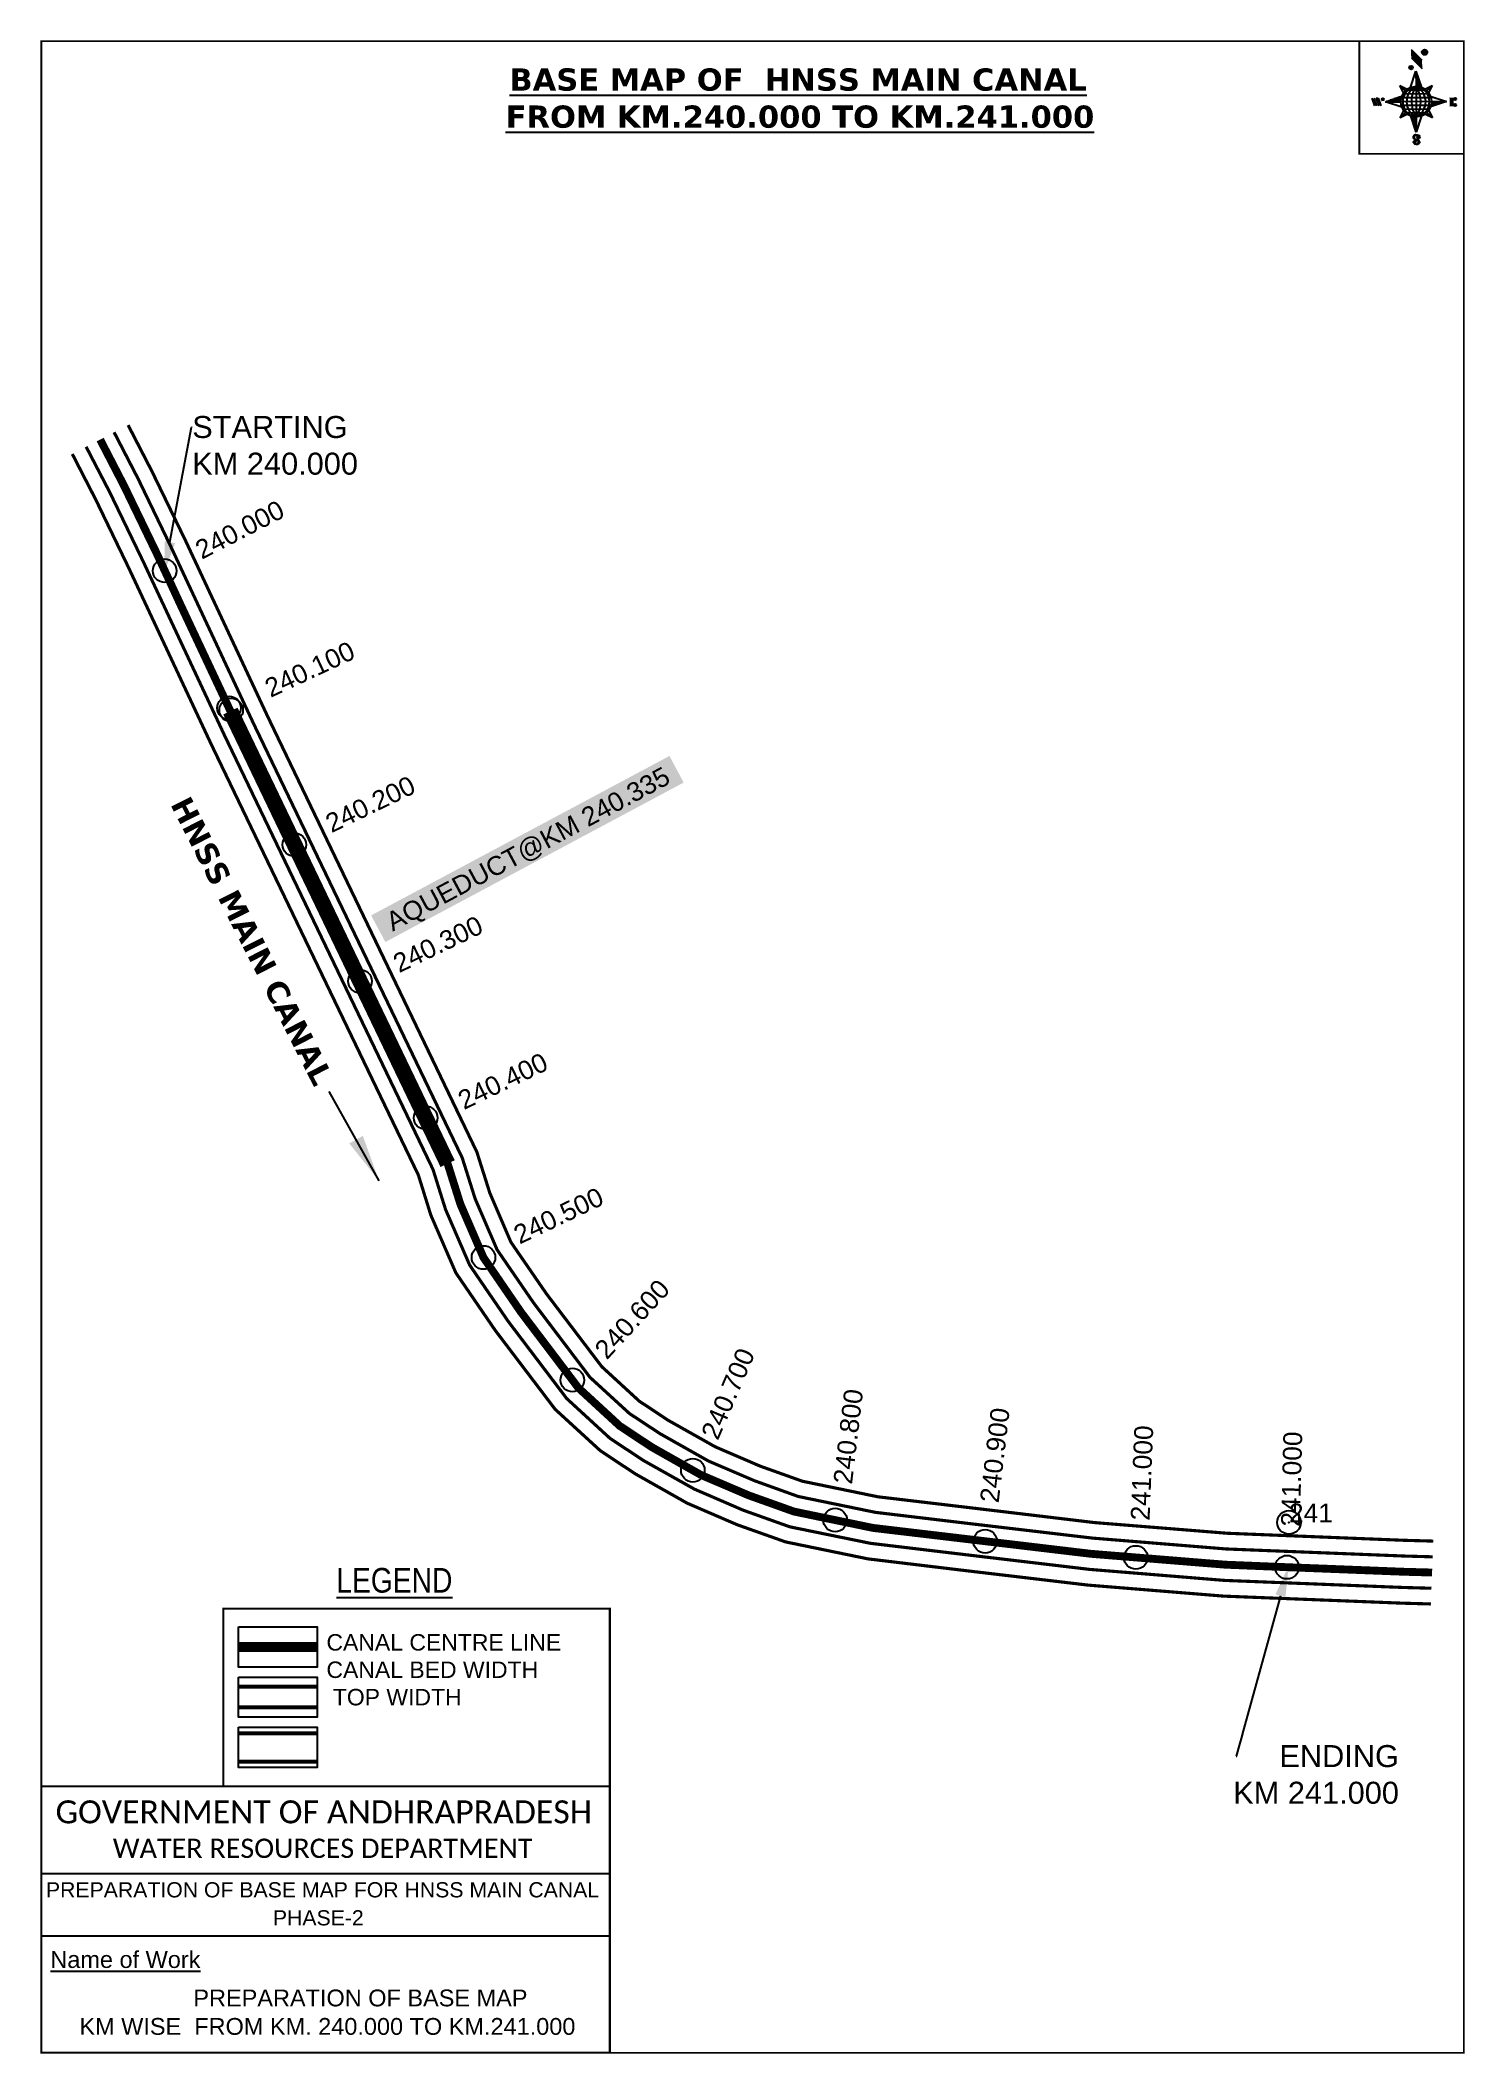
# Model space of a CAD drawing. Header units: inches. Extents: x 756970 to 757876, y 1621880 to 1623161.
import ezdxf
from ezdxf import colors
from ezdxf.entities.mleader import LeaderData, LeaderLine
from ezdxf.enums import TextEntityAlignment as Align
from ezdxf.math import Vec2, Vec3

# ---------------------------------------------------------------- set-up
doc = ezdxf.new("R2010")
doc.units = ezdxf.units.IN
doc.header["$LTSCALE"] = 15
doc.header["$MEASUREMENT"] = 0
doc.header["$PDMODE"] = 32
doc.header["$PDSIZE"] = 15
doc.linetypes.add('HIDDEN2', pattern=[0.1875, 0.125, -0.0625])
for name, color, linetype in [('AQUADUCT', 1, 'Continuous'), ('bord', 1, 'Continuous'), ('CANAL1', 7, 'Continuous'), ('CSMark', 72, 'Continuous'), ('DCBMS', 232, 'Continuous'), ('PAGE', 7, 'Continuous'), ('STRUCTURE', 5, 'Continuous'), ('TEXT', 6, 'Continuous')]:
    doc.layers.add(name, color=color, linetype=linetype)
doc.styles.add('ARIALN', font='ARIALN.TTF')
doc.styles.get("Standard").update_dxf_attribs({"font": 'arial.ttf'})
doc.dimstyles.get("Standard").update_dxf_attribs({"dimtxt": 20, "dimasz": 0.18, "dimexe": 0.18, "dimexo": 0.0625, "dimgap": 0.09, "dimtad": 0, "dimtih": 1, "dimtoh": 1, "dimdec": 4, "dimzin": 0, "dimdsep": 46, "dimtxsty": 'Standard', "dimcen": 0.09, "dimadec": 0, "dimazin": 0, "dimtfac": 1, "dimtdec": 4, "dimtofl": 0, "dimtmove": 0, "dimatfit": 3, "dimfxl": 1, "dimtolj": 1, "dimtzin": 0, "dimarcsym": 0})
pattern_1 = [(267.297113149, (-8720374.938, 50637915.138), (10.5367255337, -0.497431438), [])]
pattern_2 = [(357.297113149, (-8720374.938, 50637915.138), (0.497431438, 10.5367255337), [])]

# ---------------------------------------------------------------- blocks, each defined once
blk = doc.blocks.new('*X26')
at = {"color": 0, "linetype": 'Continuous'}
for p, q in [((6321.6, 240.5), (6322.3, 241.2)), ((6321.6, 240.3), (6322.3, 241)), ((6321.6, 240.1), (6322.3, 240.8)), ((6321.6, 239.9), (6322.4, 240.7)), ((6321.6, 239.8), (6322.4, 240.6)), ((6321.6, 239.6), (6322.5, 240.5)), ((6321.6, 239.4), (6322.5, 240.3)), ((6321.6, 239.2), (6322.6, 240.2)), ((6321.7, 239.1), (6322.6, 240.1)), ((6321.8, 240.8), (6322.4, 241.4)), ((6321.8, 239), (6322.7, 240)), ((6321.8, 239), (6322.8, 239.9)), ((6321.9, 238.9), (6322.9, 239.8)), ((6322, 238.8), (6323, 239.7)), ((6322.1, 241.3), (6322.4, 241.6)), ((6322.1, 238.7), (6323.1, 239.6)), ((6322.2, 238.6), (6323.1, 239.6)), ((6322.3, 238.5), (6323.2, 239.5)), ((6322.4, 238.5), (6323.3, 239.4)), ((6322.5, 238.4), (6323.4, 239.3)), ((6322.7, 238.4), (6323.6, 239.3)), ((6322.8, 238.3), (6323.7, 239.2)), ((6322.9, 238.3), (6323.8, 239.1)), ((6323.1, 238.2), (6323.9, 239.1)), ((6323.2, 238.2), (6324, 239)), ((6323.3, 238.2), (6324.2, 239)), ((6323.5, 238.1), (6324.3, 238.9)), ((6323.7, 238.1), (6324.4, 238.9)), ((6323.8, 238.1), (6324.6, 238.8)), ((6324.1, 238.2), (6324.7, 238.8)), ((6324.3, 238.3), (6324.9, 238.8)), ((6324.6, 238.3), (6325.1, 238.8)), ((6324.8, 238.4), (6325.2, 238.8)), ((6325.1, 238.5), (6325.4, 238.8)), ((6325.4, 238.6), (6325.6, 238.8))]:
    blk.add_line(p, q, dxfattribs=at)
blk = doc.blocks.new('*X25')
at = {"color": 0, "linetype": 'Continuous'}
for p, q in [((6324.4, 240.3), (6324.5, 240.4)), ((6324.6, 240.3), (6324.8, 240.5)), ((6324.7, 240.2), (6325, 240.5)), ((6324.8, 240.2), (6325.2, 240.6)), ((6325, 240.1), (6325.5, 240.6)), ((6325.1, 240.1), (6325.6, 240.6)), ((6325.2, 240), (6325.8, 240.6)), ((6325.3, 240), (6326, 240.6)), ((6325.4, 239.9), (6326.1, 240.6)), ((6325.5, 239.8), (6326.2, 240.5)), ((6325.6, 239.8), (6326.3, 240.5)), ((6325.7, 239.7), (6326.5, 240.4)), ((6325.9, 239.6), (6326.6, 240.3)), ((6326, 239.5), (6326.7, 240.3)), ((6326, 239.4), (6326.8, 240.2)), ((6326.1, 239.3), (6327, 240.2)), ((6326.2, 239.3), (6327.1, 240.1)), ((6326.3, 239.2), (6327.1, 240)), ((6326.4, 239.1), (6327.2, 239.9)), ((6326.5, 239), (6327.3, 239.8)), ((6326.5, 238.9), (6327.4, 239.7)), ((6326.6, 238.8), (6327.5, 239.6)), ((6326.7, 238.7), (6327.5, 239.5)), ((6326.8, 238.6), (6327.6, 239.4)), ((6326.8, 238.5), (6327.7, 239.3)), ((6326.8, 236.5), (6327.4, 237)), ((6326.9, 238.3), (6327.8, 239.2)), ((6326.9, 238.2), (6327.9, 239.1)), ((6326.9, 236.8), (6327.6, 237.4)), ((6327, 238.1), (6327.8, 239)), ((6327, 237.9), (6327.8, 238.8)), ((6327, 237.8), (6327.8, 238.6)), ((6327, 237.6), (6327.8, 238.4)), ((6327, 237.4), (6327.8, 238.2)), ((6327, 237.3), (6327.8, 238)), ((6327, 237.1), (6327.8, 237.9))]:
    blk.add_line(p, q, dxfattribs=at)
blk = doc.blocks.new('H')
at = {"layer": 'bord', "extrusion": (0.000427885, 0.004792, 0.999988)}
h = blk.add_hatch(dxfattribs=at)
h.set_pattern_fill('LINE', color=8, scale=84.387686, angle=-2.7029, style=0)
h.set_pattern_definition(pattern_2)
h.paths.add_polyline_path([(-492, 786, -0.090992), (-448, 775), (-486, 912)])
h = blk.add_hatch(dxfattribs=at)
h.set_pattern_fill('LINE', color=8, scale=84.387686, angle=-92.7029, style=0)
h.set_pattern_definition(pattern_1)
h.paths.add_polyline_path([(-625, 665, -0.090992), (-615, 710), (-751, 671)])
h = blk.add_hatch(dxfattribs=at)
h.set_pattern_fill('LINE', color=8, scale=84.387686, angle=-2.7029, style=0)
h.set_pattern_definition(pattern_2)
h.paths.add_polyline_path([(-504, 533, -0.090992), (-549, 543), (-510, 406)])
h = blk.add_hatch(dxfattribs=at)
h.set_pattern_fill('LINE', color=8, scale=84.387686, angle=-92.7029, style=0)
h.set_pattern_definition(pattern_1)
h.paths.add_polyline_path([(-246, 647), (-372, 653, -0.090992), (-382, 609)])
for p, q in [((-519, 1020, -1217), (-435, 927, -1216)), ((-516, 1087, -1217), (-432, 994, -1217)), ((-538, 774, -1216), (-487, 906, -1216)), ((-487, 906, -1216), (-493, 780, -1216)), ((-487, 906, -1216), (-448, 769, -1216)), ((-865, 701, -1215), (-847, 638, -1215)), ((-847, 700, -1215), (-829, 637, -1215)), ((-829, 699, -1215), (-811, 636, -1215)), ((-829, 699, -1215), (-811, 698, -1215)), ((-811, 698, -1215), (-794, 635, -1215)), ((-752, 665, -1215), (-615, 704, -1215)), ((-627, 794, -1216), (-567, 760, -1216)), ((-627, 794, -1216), (-584, 747, -1215)), ((-599, 731, -1215), (-627, 794, -1216)), ((-421, 753, -1216), (-359, 781, -1216)), ((-359, 781, -1216), (-405, 739, -1216)), ((-359, 781, -1216), (-392, 721, -1215)), ((-379, 693, -1215), (-246, 641, -1215)), ((-213, 669, -1215), (-217, 601, -1215)), ((-752, 665, -1215), (-625, 659, -1215)), ((-619, 614, -1215), (-752, 665, -1215)), ((-639, 526, -1214), (-606, 585, -1215)), ((-639, 526, -1214), (-593, 568, -1215)), ((-577, 553, -1215), (-639, 526, -1214)), ((-511, 400, -1214), (-549, 537, -1214)), ((-460, 533, -1215), (-511, 400, -1214)), ((-505, 527, -1214), (-511, 400, -1214)), ((-371, 513, -1214), (-431, 546, -1215)), ((-371, 513, -1214), (-414, 560, -1215)), ((-399, 576, -1215), (-371, 513, -1214)), ((-246, 641, -1215), (-383, 603, -1215)), ((-373, 647, -1215), (-246, 641, -1215)), ((-197, 600, -1215), (-194, 668, -1215))]:
    blk.add_line(p, q, dxfattribs=at)
at = {"layer": 'bord', "color": 8, "linetype": 'ByBlock', "extrusion": (0.000427885, 0.004792, 0.999988)}
for p, q in [((-375, 679, -1215), (-620, 691, -1215)), ((-386, 711, -1215), (-605, 722, -1215)), ((-411, 744, -1216), (-578, 752, -1216)), ((-493, 780, -1216), (-505, 527, -1214)), ((-373, 647, -1215), (-625, 659, -1215)), ((-378, 616, -1215), (-623, 628, -1215)), ((-392, 585, -1215), (-611, 595, -1215)), ((-420, 555, -1215), (-587, 562, -1215))]:
    blk.add_line(p, q, dxfattribs=at)
at = {"layer": 'bord', "extrusion": (0.000427885, 0.004792, 0.999988), "elevation": -1212}
for points, const_width in [([(-522, 960), (-516, 1093)], 1.61), ([(-434, 933), (-428, 1066)], 1.61), ([(-870, 707), (-846, 706)], 0.642), ([(-829, 643), (-821, 678)], 0.642), ([(-793, 641), (-782, 694)], 0.642), ([(-223, 676), (-174, 673)], 0.706), ([(-829, 643), (-855, 644)], 0.642), ([(-811, 642), (-784, 641)], 0.642), ([(-177, 605), (-226, 607)], 0.706), ([(-195, 645), (-185, 644)], 0.706)]:
    blk.add_lwpolyline(points, dxfattribs=dict(at, const_width=const_width))
for points, const_width in [([(-414, 1073, 1), (-398, 1058, 1)], 22.3), ([(-530, 950, 1), (-520, 939, 1)], 14.8), ([(-776, 697, 1), (-769, 690, 1)], 8.9), ([(-180, 618, 1), (-173, 611, 1)], 9.79), ([(-178, 667, 1), (-171, 660, 1)], 9.79), ([(-490, 362, 1), (-498, 369, 1)], 11.1), ([(-525, 322, 1), (-533, 329, 1)], 11.1)]:
    blk.add_lwpolyline(points, format="xyb", close=True, dxfattribs=dict(at, const_width=const_width))
for points in [[(-537, 317), (-531, 310), (-520, 307), (-505, 307), (-494, 310), (-486, 318), (-487, 326), (-491, 333), (-494, 336), (-503, 341), (-522, 347), (-530, 352), (-534, 355), (-537, 363), (-537, 373), (-530, 381), (-520, 384), (-504, 384), (-493, 380), (-487, 373)], [(-522, 348), (-526, 354), (-528, 361), (-528, 371), (-526, 375), (-521, 381), (-515, 384)], [(-505, 307), (-499, 312), (-497, 319), (-497, 327), (-501, 335), (-509, 343)]]:
    blk.add_lwpolyline(points, dxfattribs=at)
at = {"layer": 'bord', "extrusion": (0.000427885, 0.004792, 0.999988)}
for centre, radius in [((-406, 1065, -1212), 22.3), ((-525, 944, -1212), 14.8), ((-773, 694, -1212), 8.9), ((-498, 659, -1212), 127), ((-177, 615, -1212), 9.79), ((-174, 663, -1212), 9.79), ((-494, 365, -1212), 11.1), ((-529, 325, -1212), 11.1)]:
    blk.add_circle(centre, radius, dxfattribs=at)
at = {"layer": 'bord', "color": 8, "linetype": 'ByBlock', "extrusion": (0.000427885, 0.004792, 0.999988)}
for centre, radius, start, end in [((-482, 658, -1212), 128, 94.9254, 259.6691), ((-437, 656, -1212), 141, 113.2864, 241.308), ((-316, 651, -1212), 222, 142.5892, 212.0053), ((-560, 662, -1212), 141, 293.2864, 61.308), ((-681, 668, -1212), 222, 322.5892, 32.0053), ((-515, 660, -1212), 128, 274.9254, 79.6691)]:
    blk.add_arc(centre, radius, start, end, dxfattribs=at)
at = {"layer": 'bord', "extrusion": (0.000427885, 0.004792, 0.999988)}
for points in [[(-516, 1093, -1212), (-431, 1000, -1212), (-519, 1026, -1212), (-434, 933, -1212)], [(-864, 707, -1212), (-846, 706, -1212), (-846, 644, -1212), (-829, 643, -1212)], [(-829, 705, -1212), (-811, 704, -1212), (-811, 642, -1212), (-793, 641, -1212)], [(-193, 674, -1212), (-197, 606, -1212), (-213, 675, -1212), (-216, 607, -1212)]]:
    blk.add_solid(points, dxfattribs=at)
at = {"layer": 'bord', "extrusion": (0.000427885, 0.004792, 0.999988), "xscale": 7.977342409717546, "yscale": 7.977342408231451, "zscale": 7.977342408476333, "rotation": 138.0840426661453}
for name, p in [('*X25', (38301, -31929, -1212)), ('*X26', (38314, -31951, -1212))]:
    blk.add_blockref(name, p, dxfattribs=at)

msp = doc.modelspace()

# ---------------------------------------------------------------- linework, layer by layer
at = {"layer": 'CANAL1', "color": 200, "const_width": 2}
for points in [[(757025.4, 1622916.3), (757040.6, 1622886.8), (757062.1, 1622842.4), (757114, 1622731.3), (757247.3, 1622453.7), (757255.6, 1622427.5), (757269, 1622396.3), (757291.5, 1622363.6), (757326.8, 1622317.1), (757350.6, 1622295.2), (757369, 1622283), (757399, 1622266.1), (757427.6, 1622253.8), (757454.5, 1622244.2), (757502.5, 1622234.3), (757562.4, 1622227.2), (757640.2, 1622217.9), (757724.7, 1622211.1), (757837.6, 1622206.6), (757855.8, 1622206.1)], [(756989.9, 1622897.9), (757004.8, 1622868.9), (757025.9, 1622825.2), (757077.8, 1622714.2), (757210.1, 1622439), (757218, 1622413.6), (757233.9, 1622376.9), (757259, 1622340.2), (757297.1, 1622290), (757325.9, 1622263.6), (757348.1, 1622248.9), (757381.2, 1622230.2), (757413, 1622216.5), (757443.7, 1622205.6), (757496.1, 1622194.8), (757557.6, 1622187.4), (757636.2, 1622178.1), (757722.3, 1622171.1), (757836.3, 1622166.6), (757854.3, 1622166.1)]]:
    msp.add_lwpolyline(points, dxfattribs=at)
at = {"layer": 'CANAL1', "color": 5, "const_width": 2}
for points in [[(756998.7, 1622902.5), (757013.8, 1622873.4), (757035, 1622829.5), (757086.9, 1622718.5), (757219.4, 1622442.6), (757227.4, 1622417.1), (757242.7, 1622381.8), (757267.2, 1622346), (757304.5, 1622296.8), (757332, 1622271.5), (757353.3, 1622257.4), (757385.7, 1622239.2), (757416.7, 1622225.8), (757446.4, 1622215.2), (757497.7, 1622204.7), (757558.8, 1622197.4), (757637.2, 1622188.1), (757722.9, 1622181.1), (757836.6, 1622176.6), (757854.7, 1622176.1)], [(757016.5, 1622911.7), (757031.7, 1622882.3), (757053, 1622838.1), (757104.9, 1622727), (757238, 1622450), (757246.2, 1622424), (757260.2, 1622391.5), (757283.4, 1622357.7), (757319.3, 1622310.3), (757344.4, 1622287.3), (757363.8, 1622274.5), (757394.6, 1622257.1), (757424, 1622244.5), (757451.8, 1622234.5), (757500.9, 1622224.4), (757561.2, 1622217.2), (757639.2, 1622208), (757724.1, 1622201.1), (757837.3, 1622196.6), (757855.4, 1622196.1)]]:
    msp.add_lwpolyline(points, dxfattribs=at)
at = {"layer": 'CANAL1', "color": 1, "linetype": 'HIDDEN2', "ltscale": 8, "const_width": 5}
msp.add_lwpolyline([(757007.6, 1622907.1), (757022.7, 1622877.9), (757044, 1622833.8), (757058.8, 1622801.9), (757095.9, 1622722.8), (757228.7, 1622446.3), (757236.8, 1622420.6), (757251.5, 1622386.6), (757275.3, 1622351.9), (757311.9, 1622303.6), (757338.2, 1622279.4), (757358.6, 1622265.9), (757390.1, 1622248.1), (757420.3, 1622235.2), (757449.1, 1622224.9), (757499.3, 1622214.5), (757560, 1622207.3), (757638.2, 1622198), (757723.5, 1622191.1), (757762.8, 1622189.5), (757837, 1622186.6), (757855.1, 1622186.1)], dxfattribs=at)
at = {"layer": 'CANAL1', "color": 1, "linetype": 'HIDDEN2', "ltscale": 100, "const_width": 6.54, "elevation": -0.4}
msp.add_lwpolyline([(757145.7, 1622138.7), (757095.6, 1622138.7)], dxfattribs=at)
at = {"layer": 'CANAL1', "color": 5, "const_width": 2.61, "elevation": -0.4}
for points in [[(757145.7, 1622113.4), (757095.6, 1622113.4)], [(757145.7, 1622100.3), (757095.6, 1622100.3)]]:
    msp.add_lwpolyline(points, dxfattribs=at)
at = {"layer": 'CANAL1', "color": 200, "const_width": 2.61, "elevation": -0.4}
for points in [[(757145.7, 1622083.7), (757095.6, 1622083.7)], [(757145.7, 1622065.7), (757095.6, 1622065.7)]]:
    msp.add_lwpolyline(points, dxfattribs=at)
at = {"layer": 'CSMark', "color": 3}
for p in [(757048.7, 1622823.6), (757089.6, 1622736.3), (757131.2, 1622649.3), (757172.9, 1622562.4), (757214.7, 1622475.5), (757251.5, 1622386.6), (757308.1, 1622308.6), (757384.7, 1622251.2), (757475.3, 1622219.5), (757570.7, 1622206), (757666.6, 1622195.7), (757762.8, 1622189.5), (757762.8, 1622189.5)]:
    msp.add_point(p, dxfattribs=at)
at = {"layer": 'CSMark'}
msp.add_point((757091, 1622735), dxfattribs=at)
at = {"layer": 'CSMark', "color": 2}
for p in [(757091, 1622735), (757764, 1622218)]:
    msp.add_point(p, dxfattribs=at)
at = {"layer": 'PAGE', "const_width": 1.09}
msp.add_lwpolyline([(757875.3, 1621880.5), (757875.3, 1623160.7), (756970.2, 1623160.7), (756970.2, 1621880.5), (757875.3, 1621880.5)], dxfattribs=at)
at = {"layer": 'PAGE'}
for points, const_width in [([(757875.3, 1623160.7), (757808.8, 1623160.7), (757808.8, 1623089), (757875.3, 1623089)], 1.09), ([(757086, 1622163.1), (757331.9, 1622163.1), (757331.9, 1622050.1), (757086, 1622050.1)], 1.31), ([(756970.2, 1622050.1), (757331.9, 1622050.1), (757331.9, 1621880.5), (756970.2, 1621880.5)], 1.31)]:
    msp.add_lwpolyline(points, close=True, dxfattribs=dict(at, const_width=const_width))
at = {"layer": 'PAGE', "elevation": -0.4}
for points in [[(757095.6, 1622151.5), (757145.7, 1622151.5), (757145.7, 1622125.9), (757095.6, 1622125.9)], [(757095.6, 1622119.6), (757145.7, 1622119.6), (757145.7, 1622094), (757095.6, 1622094)], [(757095.6, 1622087.7), (757145.7, 1622087.7), (757145.7, 1622062.1), (757095.6, 1622062.1)]]:
    msp.add_lwpolyline(points, close=True, dxfattribs=at)
at = {"layer": 'PAGE'}
for points in [[(756970.2, 1621994.5), (757331.9, 1621994.5)], [(756970.2, 1621954.9), (757331.9, 1621954.9)]]:
    msp.add_lwpolyline(points, dxfattribs=at)
at = {"layer": 'STRUCTURE', "color": 6, "const_width": 10}
msp.add_lwpolyline([(757090.5, 1622734.3), (757228.7, 1622446.3)], dxfattribs=at)

# ---------------------------------------------------------------- block references
at = {"layer": 'AQUADUCT', "color": 1, "xscale": 0.07662611115071398, "yscale": 0.07662611118795574, "zscale": 0.07662611114395959, "rotation": 3.078330607406167}
msp.add_blockref('H', (757885.8, 1623074.2, 93), dxfattribs=at)

# ---------------------------------------------------------------- texts
at = {"layer": 'CANAL1', "insert": (757064.1, 1622682.3), "char_height": 14, "width": 205.129, "attachment_point": 1, "rotation": 296.973}
msp.add_mtext('\\pi0.96322;{\\fVerdana|b1|i0|c0|p34;HNSS MAIN CANAL}', dxfattribs=at)
at = {"layer": 'CSMark', "color": 1}
for s, rotation, p in [('240.000', 27.3267, (757069.5, 1622835.9)), ('240.100', 25.0665, (757113.5, 1622748.1)), ('240.200', 25.6589, (757152.2, 1622662)), ('240.300', 25.6589, (757195.2, 1622572.9)), ('240.400', 25.6589, (757236.5, 1622485.8)), ('240.500', 25.5231, (757271.9, 1622400.2)), ('240.600', 47.4768, (757325.6, 1622325.1)), ('240.700', 66.7437, (757395.1, 1622272.1)), ('240.800', 83.184, (757480, 1622242.6)), ('240.900', 83.2335, (757573.3, 1622230.7)), ('241.000', 87.725, (757669.3, 1622219.2)), ('241.000', 88.4579, (757764.9, 1622215.3))]:
    msp.add_text(s, height=12, rotation=rotation, dxfattribs=at).set_placement(p, align=Align.MIDDLE_LEFT)
at = {"layer": 'CSMark', "color": 2}
msp.add_text('241', height=12, dxfattribs=at).set_placement((757764, 1622218))
at = {"layer": 'PAGE', "extrusion": (0.000201441, 0.004807, 0.999988), "style": 'ARIALN'}
msp.add_text('%%ULEGEND', height=15.68, rotation=359.9999, dxfattribs=at).set_placement((757194.8, 1622161.7, 7950.1), align=Align.MIDDLE)
at = {"layer": 'PAGE', "extrusion": (0.000201441, 0.004807, 0.999988)}
for s, height, p in [('PREPARATION OF BASE MAP FOR HNSS MAIN CANAL', 9.67, (756973.1, 1621959.9, 7949.1)), ('%%UName of Work', 10.698, (756975.9, 1621915, 7947.6))]:
    msp.add_text(s, height=height, rotation=359.9999, dxfattribs=at).set_placement(p)
for s, height, p in [('PHASE-2', 9.67, (757146.4, 1621946.9, 7949)), ('PREPARATION OF BASE MAP', 10.698, (757173.2, 1621895.9, 7947.7)), ('KM WISE  FROM KM. 240.000 TO KM.241.000', 10.698, (757152.2, 1621877.8, 7947.7))]:
    msp.add_text(s, height=height, rotation=359.9999, dxfattribs=at).set_placement(p, align=Align.MIDDLE_CENTER)
at = {"layer": 'PAGE', "extrusion": (0.000201441, 0.004807, 0.999988), "attachment_point": 1, "text_direction": (1, -1e-06, -0.000201)}
for s, insert, char_height, width in [('CANAL CENTRE LINE CANAL BED WIDTH {\\H2.3717x; }\\P TOP WIDTH{\\H1.9152x; }', (757151.6, 1622146.9, -0.4), 10.457, 183.997), ('\\pi3.9087;{\\fCalibri|b0|i0|c0|p34;\\H1.3333x;GOVERNMENT OF ANDHRAPRADESH\\P\\pi40.381;\\H0.83998x;WATER RESOURCES DEPARTMENT}', (756975.3, 1622041.1, -1.4), 10.956, 349.94)]:
    msp.add_mtext(s, dxfattribs=dict(at, insert=insert, char_height=char_height, width=width))
at = {"layer": 'STRUCTURE', "color": 5, "insert": (757184.9, 1622602.8), "char_height": 12, "width": 208.052, "attachment_point": 1, "rotation": 28.1286, "bg_fill": 1, "box_fill_scale": 1.3, "bg_fill_color": 7, "bg_fill_true_color": 16777215, "bg_fill_transparency": 4390977}
msp.add_mtext('\\pi3.6182;AQUEDUCT@KM 240.335', dxfattribs=at)
at = {"layer": 'TEXT', "color": 1, "insert": (757244.3, 1623143.3), "char_height": 14.16, "width": 413.714, "attachment_point": 1}
msp.add_mtext('\\pi23.696;{\\fVerdana|b1|i0|c0|p34;\\LBASE MAP OF  HNSS MAIN CANAL \\P\\pi21.309;FROM KM.240.000 TO KM.241.000}', dxfattribs=at)

# ---------------------------------------------------------------- leaders
at = {"layer": 'CANAL1'}
msp.add_leader([(757185.1, 1622435.4), (757153.3, 1622492.2)], dimstyle='Standard', override={"dimasz": 30, "dimgap": 0.09, "dimtad": 0}, dxfattribs=at)
at = {"layer": 'DCBMS', "color": 5}
ml = msp.add_multileader_mtext('Standard', dxfattribs=at)
ml.set_content('STARTING\\PKM 240.000', color=5)
ml.set_leader_properties()
ml.build(insert=Vec2(0, 0))
ml.multileader.update_dxf_attribs({"dogleg_length": 0.36, "arrow_head_size": 20})
ctx = ml.context
ctx.base_point, ctx.char_height, ctx.arrow_head_size, ctx.landing_gap_size, ctx.plane_origin = Vec3(757066.1, 1622915), 14, 20, 0.09, Vec3(757237, 1622987.8)
notes = []
notes.append((ctx, [(1, (1, 1, 0), (757065.8, 1622915), (1, 0), 0.36, [(0, [(757048.3, 1622822.1)], 0, [])])]))
ctx.mtext.insert, ctx.mtext.flow_direction = Vec3(757066.2, 1622922.1), 5
for ctx, leaders in notes:
    for number, flags, end, landing, length, lines in leaders:
        leader = LeaderData()
        leader.index, (leader.has_last_leader_line, leader.has_dogleg_vector, leader.attachment_direction) = number, flags
        leader.last_leader_point, leader.dogleg_vector, leader.dogleg_length = Vec3(end), Vec3(landing), length
        for number, points, colour, breaks in lines:
            line = LeaderLine()
            line.index, line.vertices, line.color, line.breaks = number, Vec3.list(points), colors.encode_raw_color(colour), breaks
            leader.lines.append(line)
        ctx.leaders.append(leader)

# ---------------------------------------------------------------- next in the draw order: leaders
ml = msp.add_multileader_mtext('Standard', dxfattribs=at)
ml.set_content('ENDING \\PKM 241.000', color=5)
ml.set_leader_properties()
ml.build(insert=Vec2(0, 0))
ml.multileader.update_dxf_attribs({"dogleg_length": 0.36, "arrow_head_size": 20})
ctx = ml.context
ctx.base_point, ctx.char_height, ctx.arrow_head_size, ctx.landing_gap_size, ctx.plane_origin = Vec3(757730.8, 1622069.2), 14, 20, 0.09, Vec3(757874.5, 1622281.5)
ctx.text_align_type = 2
notes = []
notes.append((ctx, [(1, (1, 1, 0), (757730.5, 1622069.2), (1, 0), 0.36, [(0, [(757763.9, 1622190.6)], 0, [])])]))
ctx.mtext.insert, ctx.mtext.width, ctx.mtext.alignment, ctx.mtext.flow_direction = Vec3(757834, 1622076.3), 109.049, 3, 5
ctx.mtext.has_bg_fill, ctx.mtext.bg_color, ctx.mtext.bg_scale_factor, ctx.mtext.bg_transparency, ctx.mtext.use_window_bg_color = 1, -1027028792, 1.5, 0, 1
for ctx, leaders in notes:
    for number, flags, end, landing, length, lines in leaders:
        leader = LeaderData()
        leader.index, (leader.has_last_leader_line, leader.has_dogleg_vector, leader.attachment_direction) = number, flags
        leader.last_leader_point, leader.dogleg_vector, leader.dogleg_length = Vec3(end), Vec3(landing), length
        for number, points, colour, breaks in lines:
            line = LeaderLine()
            line.index, line.vertices, line.color, line.breaks = number, Vec3.list(points), colors.encode_raw_color(colour), breaks
            leader.lines.append(line)
        ctx.leaders.append(leader)

doc.saveas('drawing.dxf')
